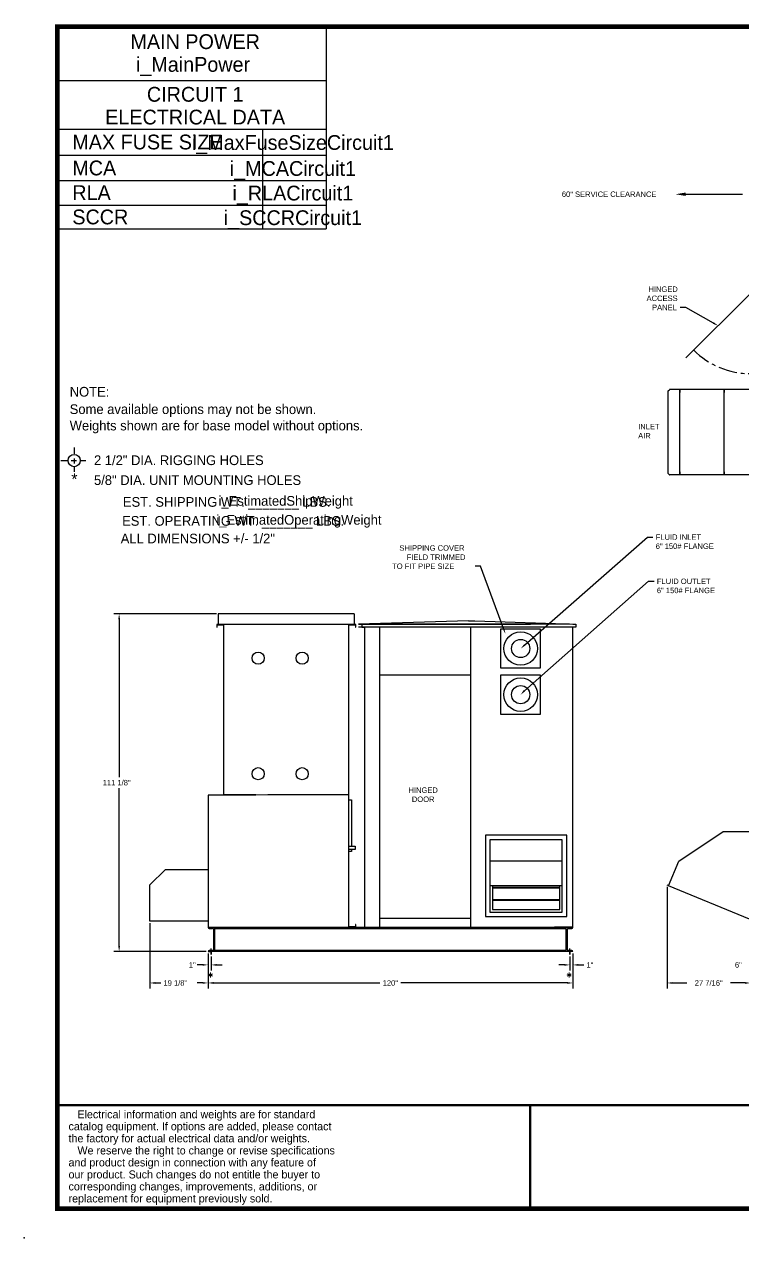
# Model space of a CAD drawing. Header units: inches. Extents: x -268 to 373, y -127 to 277.
# Drawn here: x -267.5 to -30.9, y -127.2 to 272 of the extents above; entities that cross this region are included whole.
import ezdxf
from ezdxf.enums import TextEntityAlignment as Align

# ---------------------------------------------------------------- set-up
doc = ezdxf.new("R2010")
doc.units = ezdxf.units.IN
doc.header["$MEASUREMENT"] = 0
doc.linetypes.add('CENTER', pattern=[2, 1.25, -0.25, 0.25, -0.25])
doc.layers.get('0').update_dxf_attribs({"color": 10})
doc.layers.get('Defpoints').update_dxf_attribs({"color": 10})
doc.layers.add('C1E', color=1, linetype='Continuous')
doc.styles.add('ROMANS', font='romans.shx', dxfattribs={"height": 0.125})
doc.dimstyles.get("Standard").update_dxf_attribs({"dimscale": 10, "dimtxt": 0.18, "dimasz": 0.18, "dimexe": 0.18, "dimexo": 0.0625, "dimgap": 0.09, "dimtad": 0, "dimtih": 1, "dimtoh": 1, "dimdec": 4, "dimzin": 0, "dimdsep": 46, "dimlunit": 5, "dimtxsty": 'Standard', "dimcen": -0.2, "dimadec": 0, "dimazin": 0, "dimtfac": 1, "dimtdec": 4, "dimtofl": 0, "dimtmove": 0, "dimatfit": 3, "dimfxl": 1, "dimfrac": 2, "dimtolj": 1, "dimtzin": 0, "dimarcsym": 0})

# ---------------------------------------------------------------- blocks, each defined once
blk = doc.blocks.new('*D18')
at = {"color": 0, "lineweight": -2, "ltscale": 5}
for p, q in [((-56.09, -11.84), (-56.09, -45.21)), ((-28.65, -25.69), (-28.65, -45.21)), ((-54.29, -43.41), (-49.57, -43.41)), ((-30.45, -43.41), (-35.17, -43.41))]:
    blk.add_line(p, q, dxfattribs=at)
at = {"color": 0, "ltscale": 5}
for points in [[(-54.29, -43.11), (-54.29, -43.71), (-56.09, -43.41)], [(-30.45, -43.11), (-30.45, -43.71), (-28.65, -43.41)]]:
    blk.add_solid(points, dxfattribs=at)
at = {"layer": 'Defpoints', "color": 0, "ltscale": 5}
for p in [(-56.09, -11.21), (-28.65, -25.06), (-28.65, -43.41)]:
    blk.add_point(p, dxfattribs=at)
at = {"color": 0, "ltscale": 5, "insert": (-42.37, -43.41), "char_height": 1.8, "attachment_point": 5}
blk.add_mtext('\\A1;27 7/16"', dxfattribs=at)

msp = doc.modelspace()

# ---------------------------------------------------------------- linework, layer by layer
at = {"color": 1, "ltscale": 5}
for p, q in [((-51.52848, 216.04151), (-31.25479, 216.04151)), ((-28.652, 183.38872), (-49.8652, 162.17552)), ((-49.92037, 178.80334), (-51.72037, 178.80334)), ((-40.82593, 173.66726), (-49.92037, 178.80334)), ((-55.71894, 151.31791), (-55.31567, 151.75441)), ((-55.31567, 151.75441), (-55.25884, 151.75441)), ((-28.528, 151.81691), (-55.20018, 151.81691)), ((-51.84176, 151.75341), (-51.84176, 150.81691)), ((-51.84139, 151.75341), (-51.84176, 151.75341)), ((-51.84139, 150.81691), (-51.84139, 151.75341)), ((-37.24345, 151.75341), (-37.24345, 150.81691)), ((-37.24289, 151.75341), (-37.24289, 151.75441)), ((-37.24289, 150.81691), (-37.24289, 151.75341)), ((-55.71894, 124.19091), (-55.71894, 151.31791)), ((-51.89063, 124.69191), (-51.89063, 150.81691)), ((-51.89026, 124.69191), (-51.89026, 150.81691)), ((-51.84176, 150.81691), (-51.84139, 150.81691)), ((-37.2618, 124.69191), (-37.2618, 150.81691)), ((-37.26125, 124.69191), (-37.26125, 150.81691)), ((-55.31567, 123.75441), (-55.71894, 124.19091)), ((-55.25884, 123.75441), (-55.31567, 123.75441)), ((-55.20111, 123.75541), (-55.25885, 123.75541)), ((-55.20018, 123.69191), (-55.20018, 123.75441)), ((-51.84176, 123.75541), (-51.84176, 124.69191)), ((-51.84176, 124.69191), (-51.84139, 124.69191)), ((-51.84139, 123.75541), (-51.84176, 123.75541)), ((-51.84139, 124.69191), (-51.84139, 123.75541)), ((-37.24345, 123.75541), (-37.24345, 124.69191)), ((-37.24289, 124.69191), (-37.24289, 123.75541)), ((-37.24289, 123.75541), (-37.24289, 123.75441)), ((-28.528, 123.69191), (-55.20018, 123.69191)), ((-102.87842, 67.79237), (-62.50679, 103.2598)), ((-62.50679, 103.2598), (-60.70679, 103.2598)), ((-117.41991, 93.67153), (-119.21991, 93.67153)), ((-109.87675, 73.14475), (-117.41991, 93.67153)), ((-102.9937, 52.737), (-62.13089, 88.71608)), ((-62.13089, 88.71608), (-60.33089, 88.71608)), ((-204.34605, 78.04458), (-238.13265, 78.04458)), ((-236.33265, 76.24458), (-236.33265, 24.29008)), ((-121.39255, 75.66458), (-157.58005, 74.66458)), ((-157.58005, 74.66458), (-101.05072, 74.66458)), ((-88.20505, 74.66458), (-157.58005, 74.66458)), ((-86.08005, 73.66458), (-157.58005, 73.66458)), ((-155.45505, 74.66458), (-156.45505, 74.66458)), ((-156.45505, 74.66458), (-156.45505, 73.66458)), ((-156.45505, 73.66458), (-155.45505, 73.66458)), ((-155.45505, -25.06442), (-155.45505, 73.66458)), ((-150.62242, -25.06442), (-150.62242, 73.66458)), ((-121.39255, 75.66458), (-119.26755, 75.66458)), ((-120.62242, -25.06442), (-120.62242, 73.66458)), ((-119.26755, 75.66458), (-86.08005, 74.66458)), ((-97.67582, 72.97507), (-110.83037, 72.97507)), ((-110.83037, 72.97507), (-110.83037, 60.21074)), ((-97.67582, 60.21074), (-97.67582, 72.97507)), ((-87.08005, 74.66458), (-86.08005, 74.66458)), ((-87.08005, -25.06442), (-87.08005, 73.66458)), ((-86.08005, 74.66458), (-86.08005, 73.66458)), ((-110.83037, 60.21074), (-97.67582, 60.21074)), ((-150.62242, 57.93558), (-120.62242, 57.93558)), ((-97.67582, 57.8001), (-110.83037, 57.8001)), ((-110.83037, 57.8001), (-110.83037, 45.03577)), ((-97.67582, 45.03577), (-97.67582, 57.8001)), ((-155.45505, -25.06442), (-155.45505, 51.06058)), ((-110.83037, 45.03577), (-97.67582, 45.03577)), ((-236.33265, -31.26442), (-236.33265, 20.69008)), ((-52.21584, -3.31795), (-37.61789, 6.43608)), ((-37.61789, 6.43608), (-28.903, 6.43608)), ((-55.57518, -11.42814), (-52.21584, -3.31795)), ((-55.69067, -11.3783), (-56.09394, -11.21126)), ((-55.63385, -11.40384), (-55.57518, -11.42814)), ((-28.903, -22.47612), (-55.57518, -11.42814)), ((-226.22105, -23.7156), (-226.22105, -45.20749)), ((-150.62242, -22.06442), (-120.62242, -22.06442)), ((-207.08005, -25.06442), (-87.08005, -25.06442)), ((-207.08005, -25.06442), (-207.08005, -25.06442)), ((-206.70505, -25.43942), (-205.58005, -25.43942)), ((-205.20505, -32.31442), (-205.20505, -25.81442)), ((-204.83005, -33.06442), (-204.83005, -25.06442)), ((-204.83005, -25.43942), (-89.33005, -25.43942)), ((-160.58005, -25.06442), (-157.58005, -25.06442)), ((-157.58005, -25.06442), (-151.58005, -25.06442)), ((-87.08005, -25.06442), (-93.08005, -25.06442)), ((-89.33005, -25.06442), (-89.33005, -33.06442)), ((-88.95505, -25.81442), (-88.95505, -32.31442)), ((-88.58005, -25.43942), (-87.45505, -25.43942)), ((-87.08005, -25.06442), (-87.08005, -25.06442)), ((-207.70505, -33.06442), (-238.13265, -33.06442)), ((-87.08005, -33.06442), (-207.08005, -33.06442)), ((-207.08005, -33.06442), (-207.08005, -33.06442)), ((-207.08005, -33.06442), (-206.08005, -33.06442)), ((-207.08005, -33.68942), (-207.08005, -39.26802)), ((-207.08005, -34.31442), (-207.08005, -45.20749)), ((-207.08005, -34.31442), (-207.08005, -45.20749)), ((-205.58005, -32.68942), (-206.70505, -32.68942)), ((-206.08005, -34.06442), (-206.08005, -32.06442)), ((-206.08005, -33.06442), (-206.08005, -34.06442)), ((-206.08005, -34.68942), (-206.08005, -39.26802)), ((-89.33005, -32.68942), (-204.83005, -32.68942)), ((-87.45505, -32.68942), (-88.58005, -32.68942)), ((-88.08005, -34.06442), (-88.08005, -32.06442)), ((-87.08005, -33.06442), (-88.08005, -33.06442)), ((-88.08005, -33.06442), (-88.08005, -34.06442)), ((-88.08005, -34.68942), (-88.08005, -39.26802)), ((-87.08005, -33.06442), (-87.08005, -33.06442)), ((-87.08005, -33.68942), (-87.08005, -39.26802)), ((-87.08005, -34.31442), (-87.08005, -45.20749)), ((-208.88005, -37.46802), (-210.68005, -37.46802)), ((-204.28005, -37.46802), (-202.48005, -37.46802)), ((-89.88005, -37.46802), (-91.68005, -37.46802)), ((-85.28005, -37.46802), (-83.48005, -37.46802)), ((-224.42105, -43.40749), (-222.65055, -43.40749)), ((-208.88005, -43.40749), (-210.65055, -43.40749)), ((-205.28005, -43.40749), (-150.53005, -43.40749)), ((-88.88005, -43.40749), (-143.63005, -43.40749))]:
    msp.add_line(p, q, dxfattribs=at)
at = {"lineweight": 30}
for p, q in [((-251.12875, 132.71246), (-251.12875, 130.59443)), ((-255.51695, 128.42058), (-253.36895, 128.42058)), ((-252.12969, 128.42058), (-250.31846, 128.42058)), ((-251.12875, 129.10706), (-251.12875, 127.50528)), ((-249.0792, 128.42058), (-247.24406, 128.42058)), ((-251.12875, 126.36115), (-251.12875, 124.69082)), ((-101.15055, -117.62395), (-101.15055, -83.60395))]:
    msp.add_line(p, q, dxfattribs=at)
at = {"color": 1, "linetype": 'Continuous'}
for p, q in [((-158.97105, 78.04458), (-203.72105, 78.04458)), ((-203.72105, 78.04458), (-203.72105, 74.54458)), ((-158.97105, 78.04458), (-158.97105, 74.54458)), ((-204.22105, 74.54458), (-204.22105, 73.66458)), ((-201.97105, 74.54458), (-204.22105, 74.54458)), ((-204.22105, 73.66458), (-204.09605, 73.66458)), ((-204.09605, 74.41958), (-201.97105, 74.41958)), ((-204.09605, 73.66458), (-204.09605, 74.41958)), ((-201.97105, 74.54458), (-201.97105, 74.52858)), ((-158.97105, 74.54458), (-201.97105, 74.54458)), ((-201.97105, 74.54458), (-201.97105, 18.43558)), ((-158.47105, 74.52858), (-201.97105, 74.52858)), ((-158.47105, 74.54458), (-160.72105, 74.54458)), ((-160.72105, 74.54458), (-160.72105, 74.52858)), ((-160.72105, 36.06058), (-160.72105, 74.54458)), ((-160.72105, 74.41958), (-158.59605, 74.41958)), ((-158.59605, 74.41958), (-158.59605, 73.66458)), ((-158.59605, 73.66458), (-158.47105, 73.66458)), ((-158.47105, 73.66458), (-158.47105, 74.54458)), ((-160.72105, -24.95542), (-160.72105, 36.04458)), ((-191.36196, 18.41958), (-207.09605, 18.41958)), ((-207.09605, 18.41958), (-207.09605, -5.16442)), ((-191.36196, 18.43558), (-201.97105, 18.43558)), ((-201.95505, 18.43558), (-201.95505, 18.41958)), ((-160.72105, 18.41958), (-191.36196, 18.43558)), ((-160.72105, 18.43558), (-187.36196, 18.43558)), ((-160.73705, 18.41958), (-160.73705, 18.43558)), ((-160.72105, 16.79458), (-159.84605, 16.79458)), ((-159.84605, 16.79458), (-159.84605, 1.54458)), ((-89.08019, 5.17525), (-115.83019, 5.17525)), ((-115.83019, 5.17525), (-115.83019, -21.57475)), ((-89.08019, -21.57475), (-89.08019, 5.17525)), ((-160.72105, 1.54458), (-158.72105, 1.54458)), ((-158.72105, 0.54458), (-160.72105, 0.54458)), ((-159.84605, 0.54458), (-159.84605, -0.20542)), ((-158.72105, 1.54458), (-158.72105, 0.54458)), ((-90.58019, 3.67525), (-114.33019, 3.67525)), ((-114.33019, 3.67525), (-114.33019, -20.07475)), ((-90.58019, -20.07475), (-90.58019, 3.67525)), ((-159.84605, -0.20542), (-160.72105, -0.20542)), ((-226.22105, -11.1816), (-221.13005, -6.0906)), ((-221.13005, -6.0906), (-207.09605, -6.0906)), ((-207.08005, -5.16442), (-207.09605, -5.16442)), ((-207.09605, -5.16442), (-207.09605, -6.0906)), ((-207.09605, -6.0906), (-207.09605, -23.0906)), ((-207.08005, -5.16442), (-207.08005, -25.06442)), ((-226.22105, -23.0906), (-226.22105, -11.1816)), ((-113.54894, -11.43847), (-113.54894, -19.2935)), ((-91.36144, -19.2935), (-91.36144, -11.43847)), ((-91.36144, -12.05097), (-113.54894, -12.05097)), ((-113.54894, -12.11347), (-91.36144, -12.11347)), ((-91.36144, -16.11347), (-113.54894, -16.11347)), ((-113.54894, -16.17597), (-91.36144, -16.17597)), ((-113.54894, -19.2935), (-91.36144, -19.2935)), ((-207.09605, -23.0906), (-226.22105, -23.0906)), ((-207.09605, -23.0906), (-207.09605, -25.06442)), ((-115.83019, -21.57475), (-89.08019, -21.57475)), ((-114.33019, -20.07475), (-90.58019, -20.07475)), ((-207.08005, -25.06442), (-207.09605, -25.06442)), ((-207.09605, -25.06442), (-207.09605, -25.08042)), ((-207.09605, -25.08042), (-158.47105, -25.08042)), ((-158.59605, -24.95542), (-160.72105, -24.95542)), ((-158.59605, -24.20042), (-158.59605, -24.95542)), ((-158.47105, -24.20042), (-158.59605, -24.20042)), ((-158.47105, -25.08042), (-158.47105, -24.20042))]:
    msp.add_line(p, q, dxfattribs=at)
at = {"ltscale": 5}
for p, q in [((-90.58019, -3.32828), (-114.33019, -3.32828)), ((-90.58019, -11.43847), (-114.33019, -11.43847))]:
    msp.add_line(p, q, dxfattribs=at)
at = {"const_width": 1.5552}
msp.add_lwpolyline([(-256.67055, -117.62395), (365.40945, -117.62395), (365.40945, 271.17605), (-256.67055, 271.17605), (-256.67055, -117.62395)], dxfattribs=at)
at = {"lineweight": 30, "const_width": 0.7776}
for points in [[(-100.23118, -83.60395), (-256.67055, -83.60395)], [(365.40945, -83.60395), (-101.15055, -83.60395), (-101.15055, -117.62395)]]:
    msp.add_lwpolyline(points, dxfattribs=at)
at = {"lineweight": 30}
msp.add_circle((-251.12875, 128.42058), 2.01408, dxfattribs=at)
at = {"color": 1, "ltscale": 5}
for centre, radius in [((-104.23069, 66.60437), 5.5), ((-104.23069, 66.60437), 3), ((-104.23069, 51.42939), 5.5), ((-104.23069, 51.42939), 3)]:
    msp.add_circle(centre, radius, dxfattribs=at)
at = {"color": 1, "linetype": 'Continuous'}
for centre in [(-190.6209, 63.41958), (-176.11409, 63.41958), (-190.6209, 25.41958), (-176.11409, 25.41958)]:
    msp.add_circle(centre, 2, dxfattribs=at)
at = {"color": 1, "linetype": 'CENTER', "ltscale": 5}
msp.add_arc((-28.652, 183.38872), 26.3684, 225, 270, dxfattribs=at)
at = {"color": 1, "ltscale": 5}
for centre, radius, start, end in [((-55.19767, 151.75574), 0.06123, 92.3554853, 182.1760952), ((-51.8408, 151.75345), 0.000964, 92.3554853, 182.1760952), ((-51.84053, 151.75358), 0.000884, 110.6112167, 191.2782893), ((-37.24258, 151.75358), 0.000884, 110.6112172, 191.2782894), ((-55.19767, 123.75309), 0.06123, 177.8239048, 267.6445147), ((-55.20014, 123.75537), 0.000964, 177.8239048, 267.6445147), ((-51.8408, 123.75537), 0.000964, 177.8239048, 267.6445147), ((-51.84053, 123.75524), 0.000884, 168.7217107, 249.3887833), ((-37.24258, 123.75524), 0.000884, 168.7217106, 249.3887828), ((-206.70505, -25.06442), 0.375, 180, 270), ((-205.58005, -25.81442), 0.375, 0, 90), ((-88.58005, -25.81442), 0.375, 90, 180), ((-87.45505, -25.06442), 0.375, 270, 360), ((-206.70505, -33.06442), 0.375, 90, 180), ((-205.58005, -32.31442), 0.375, 270, 0), ((-88.58005, -32.31442), 0.375, 180, 270), ((-87.45505, -33.06442), 0.375, 0, 90)]:
    msp.add_arc(centre, radius, start, end, dxfattribs=at)
msp.add_point((-267.54375, -127.21366))
for points in [[(-49.93983, 216.60629), (-53.32848, 216.04151), (-49.93983, 215.47674)], [(-51.52848, 216.34151), (-53.32848, 216.04151), (-51.52848, 215.74151)], [(-40.6784, 173.92849), (-39.2586, 172.78212), (-40.97345, 173.40604)], [(-236.63265, 76.24458), (-236.03265, 76.24458), (-236.33265, 78.04458)], [(-109.59516, 73.24822), (-109.25588, 71.45521), (-110.15834, 73.04127)], [(-102.68042, 67.56699), (-104.23069, 66.60437), (-103.07642, 68.01775)], [(-102.77576, 52.53084), (-104.23069, 51.42939), (-103.21163, 52.94317)], [(-236.63265, -31.26442), (-236.03265, -31.26442), (-236.33265, -33.06442)], [(-208.88005, -37.16802), (-208.88005, -37.76802), (-207.08005, -37.46802)], [(-204.28005, -37.16802), (-204.28005, -37.76802), (-206.08005, -37.46802)], [(-89.88005, -37.16802), (-89.88005, -37.76802), (-88.08005, -37.46802)], [(-85.28005, -37.16802), (-85.28005, -37.76802), (-87.08005, -37.46802)], [(-224.42105, -43.10749), (-224.42105, -43.70749), (-226.22105, -43.40749)], [(-208.88005, -43.10749), (-208.88005, -43.70749), (-207.08005, -43.40749)], [(-205.28005, -43.10749), (-205.28005, -43.70749), (-207.08005, -43.40749)], [(-88.88005, -43.10749), (-88.88005, -43.70749), (-87.08005, -43.40749)]]:
    msp.add_solid(points, dxfattribs=at)
at = {"layer": 'C1E', "lineweight": 30}
for p, q in [((-168.26869, 271.17605), (-168.26869, 204.68203)), ((-168.26869, 253.37383), (-256.67055, 253.37383)), ((-168.26869, 237.34319), (-256.1854, 237.34319)), ((-189.2026, 237.34319), (-189.2026, 204.68203)), ((-256.21033, 228.85518), (-168.26869, 228.85518)), ((-256.40773, 220.54892), (-168.26869, 220.54892)), ((-256.81594, 212.46717), (-168.26869, 212.46717)), ((-256.80223, 204.68203), (-168.26869, 204.68203))]:
    msp.add_line(p, q, dxfattribs=at)

# ---------------------------------------------------------------- texts
at = {"color": 1}
for s, p in [('60" SERVICE CLEARANCE', (-90.69183, 215.14151)), ('HINGED', (-62.22037, 183.90334)), ('ACCESS', (-62.82037, 180.90334)), ('PANEL', (-61.02037, 177.90334)), ('FLUID INLET', (-59.80679, 102.3598)), ('SHIPPING COVER', (-144.11991, 98.77153)), ('6" 150# FLANGE', (-59.80679, 99.3598)), ('FIELD TRIMMED', (-141.71991, 95.77153)), ('TO FIT PIPE SIZE', (-146.51991, 92.77153)), ('FLUID OUTLET', (-59.43089, 87.81608)), ('6" 150# FLANGE', (-59.43089, 84.81608)), ('111 1/8"', (-241.73265, 21.59008)), ('1"', (-213.38005, -38.36802)), ('1"', (-82.58005, -38.36802)), ('6"', (-33.752, -38.36802)), ('19 1/8"', (-221.75055, -44.30749)), ('120"', (-149.63005, -44.30749))]:
    msp.add_text(s, height=1.8, dxfattribs=at).set_placement(p)
at = {"lineweight": 30}
for s, height, p in [('NOTE:', 3.19127, (-252.59541, 149.46915)), ('Some available options may not be shown.', 3.1912704, (-252.59541, 143.74127)), ('Weights shown are for base model without options.', 3.1912704, (-252.59541, 138.36054)), ('2 1/2" DIA. RIGGING HOLES', 3.1912704, (-244.60614, 126.95013)), ('5/8" DIA. UNIT MOUNTING HOLES', 3.1912704, (-244.60614, 120.40437)), ('   Electrical information and weights are for standard', 2.63169, (-252.9809, -87.92218)), ('catalog equipment. If options are added, please contact', 2.63169, (-252.9809, -91.86972)), ('the factory for actual electrical data and/or weights.', 2.63169, (-252.9809, -95.81725)), ('   We reserve the right to change or revise specifications', 2.63169, (-252.9809, -99.81457)), ('and product design in connection with any feature of', 2.63169, (-252.9809, -103.7621)), ('our product. Such changes do not entitle the buyer to', 2.63169, (-252.9809, -107.70964)), ('corresponding changes, improvements, additions, or ', 2.63169, (-252.9809, -111.65717)), ('replacement for equipment previously sold.', 2.63169, (-252.9809, -115.60471))]:
    msp.add_text(s, height=height, dxfattribs=at).set_placement(p)
for s, height, p in [('*', 3.92745, (-251.04587, 120.34911)), ('EST. SHIPPING WT. _______ LBS.', 3.1912704, (-200.94708, 113.23301)), ('i_EstimatedShipWeight', 3.1949329, (-181.55038, 113.58163)), ('EST. OPERATING WT. _______ LBS.', 3.1912704, (-198.82804, 106.99068)), ('i_EstimatedOperatingWeight', 3.1912704, (-177.18373, 107.33929)), ('ALL DIMENSIONS +/- 1/2"', 3.1912704, (-210.44824, 101.19908))]:
    msp.add_text(s, height=height, dxfattribs=at).set_placement(p, align=Align.CENTER)
at = {"color": 1, "style": 'ROMANS'}
for p in [(-207.29023, -42.92629), (-89.29023, -42.92629)]:
    msp.add_text('*', height=2.99066, dxfattribs=at).set_placement(p)
at = {"color": 1, "ltscale": 5, "char_height": 1.8}
for s, insert, attachment_point in [('INLET\\PAIR', (-65.57982, 140.50245), 1), ('HINGED\\PDOOR', (-136.30411, 18.5075), 5)]:
    msp.add_mtext(s, dxfattribs=dict(at, insert=insert, attachment_point=attachment_point))
at = {"layer": 'C1E', "lineweight": 30}
for s, p in [('MAIN POWER', (-211.31109, 263.80934)), ('i_MainPower', (-212.0207, 256.31818)), ('CIRCUIT 1', (-211.31109, 246.48514)), ('ELECTRICAL DATA', (-211.31109, 238.99399)), ('i_MaxFuseSizeCircuit1', (-179.17854, 230.62987)), ('i_MCACircuit1', (-179.17854, 222.09405)), ('i_RLACircuit1', (-179.17854, 213.99405)), ('i_SCCRCircuit1', (-179.17854, 205.89405))]:
    msp.add_text(s, height=4.86, dxfattribs=at).set_placement(p, align=Align.CENTER)
for s, p in [('MAX FUSE SIZE', (-251.73749, 230.79376)), ('MCA', (-251.73749, 222.25794)), ('RLA', (-251.73749, 214.15794)), ('SCCR', (-251.73749, 206.14229))]:
    msp.add_text(s, height=4.86, dxfattribs=at).set_placement(p)

# ---------------------------------------------------------------- dimensions: what is measured, and where the dimension line sits
at = {"ltscale": 5}
dim = msp.add_linear_dim(base=(-28.652, -43.40749), p1=(-56.09394, -11.21126), p2=(-28.652, -25.06442), dimstyle='Standard', override={"dimpost": '"'}, dxfattribs=at)
dim.commit()
dim.dimension.update_dxf_attribs({"geometry": '*D18', "text_midpoint": (-42.37297, -43.40749)})

doc.saveas('drawing.dxf')
